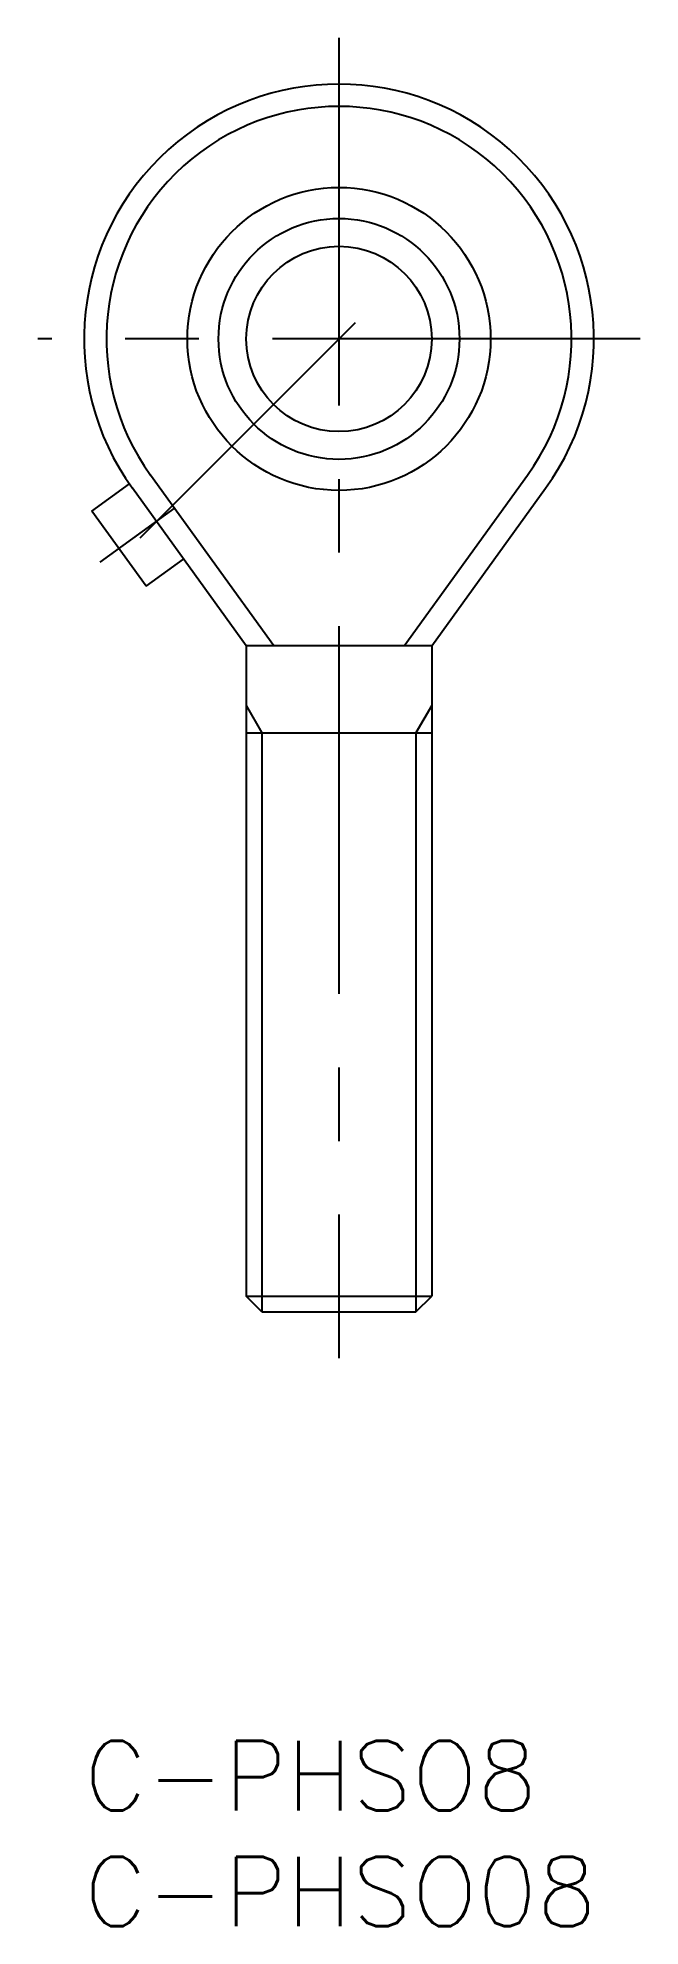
# Model space of a CAD drawing. Extents: x -2 to 89, y -8 to 73.5.
# Drawn here: x -2 to 24, y -8 to 73.5 of the extents above.
import ezdxf
from ezdxf.enums import TextEntityAlignment as Align

# ---------------------------------------------------------------- set-up
doc = ezdxf.new("R2010")
doc.units = 0
doc.header["$LTSCALE"] = 0.5
doc.linetypes.add('CENTER', pattern=[50.8, 31.75, -6.35, 6.35, -6.35])
doc.layers.get('0').update_dxf_attribs({"linetype": 'CONTINUOUS'})
doc.layers.add('CENTER', color=1, linetype='CENTER')
doc.styles.get("Standard").update_dxf_attribs({"font": 'txt.shx', "height": 3, "bigfont": 'bigfont.shx'})

msp = doc.modelspace()

# ---------------------------------------------------------------- linework, layer by layer
at = {"color": 7, "linetype": 'CONTINUOUS'}
for p, q in [((8.187, 47.269), (2.863, 54.643)), ((13.813, 47.269), (19.137, 54.643)), ((0.329, 53.091), (1.952, 54.263)), ((7, 47.269), (2.082, 54.079)), ((15, 47.269), (19.918, 54.079)), ((2.671, 49.848), (0.329, 53.091)), ((2.671, 49.848), (4.292, 51.019)), ((7, 47.269), (7, 19.195)), ((15, 47.269), (7, 47.269)), ((15, 47.269), (15, 19.195)), ((7, 43.519), (15, 43.519)), ((7, 19.195), (15, 19.195)), ((7.676, 18.519), (7, 19.195)), ((14.323, 18.519), (15, 19.195)), ((7.676, 18.519), (14.323, 18.519))]:
    msp.add_line(p, q, dxfattribs=at)
at = {"color": 3, "linetype": 'CONTINUOUS'}
for p, q in [((7, 44.691), (7.676, 43.519)), ((15, 44.691), (14.323, 43.519)), ((7.676, 43.519), (7.676, 18.519)), ((14.323, 43.519), (14.323, 18.519))]:
    msp.add_line(p, q, dxfattribs=at)
at = {"color": 7, "linetype": 'CONTINUOUS'}
for radius in [6.54, 5.2, 4]:
    msp.add_circle((11, 60.519), radius, dxfattribs=at)
for radius in [11, 10.037]:
    msp.add_arc((11, 60.519), radius, 324.16553, 215.83447, dxfattribs=at)
at = {"layer": 'CENTER', "color": 1, "linetype": 'CENTER'}
for p, q in [((11, 73.519), (11, 16.519)), ((2.414, 51.933), (11.707, 61.226)), ((24, 60.519), (-2, 60.519)), ((0.689, 50.884), (3.932, 53.226))]:
    msp.add_line(p, q, dxfattribs=at)

# ---------------------------------------------------------------- texts
at = {"color": 7, "linetype": 'CONTINUOUS'}
for s, p in [('C-PHSO8', (0, 0)), ('C-PHSO08', (0, -5))]:
    msp.add_text(s, height=3, dxfattribs=at).set_placement(p, align=Align.TOP_LEFT)

doc.saveas('drawing.dxf')
